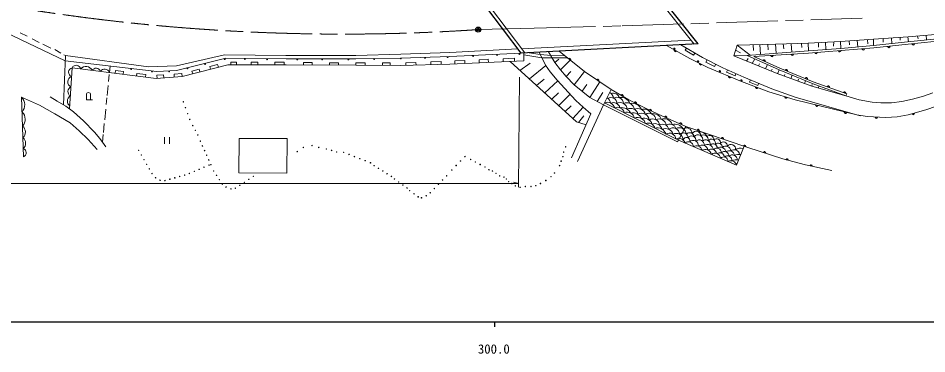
# Model space of a CAD drawing. Units: millimetres, scale not verified. Extents: x 40000 to 680000, y 20000 to 380000.
# Drawn here: x 274694 to 452642, y 198715 to 264420 of the extents above; entities that cross this region are included whole.
import ezdxf
from ezdxf.enums import TextEntityAlignment as Align

# ---------------------------------------------------------------- set-up
doc = ezdxf.new("R2010")
doc.units = ezdxf.units.MM
doc.header["$LTSCALE"] = 1000
doc.header["$PDMODE"] = 32
doc.header["$PDSIZE"] = 500
doc.linetypes.add('CHAIN', pattern=[18.5, 12, -1.5, 3.5, -1.5])
for name, color, linetype, lineweight in [('M-BGD', 7, 'Continuous', 13), ('M-BMK', 2, 'CHAIN', 13), ('M-BMK-SRVR', 3, 'Continuous', 25), ('M-STR-HTXT', 7, 'Continuous', 13), ('M-STR-STR1', 1, 'Continuous', 25), ('M-TTL-BAND', 7, 'Continuous', 25)]:
    doc.layers.add(name, color=color, linetype=linetype, lineweight=lineweight)
doc.styles.add('ＭＳ ゴシック', font='')
doc.styles.get('ＭＳ ゴシック').set_extended_font_data('MS Gothic')

msp = doc.modelspace()

# ---------------------------------------------------------------- linework, layer by layer
at = {"layer": 'M-BGD'}
for p, q in [((400114, 268110), (407065, 259344)), ((366971, 266754), (373895, 257613)), ((272277, 261606), (283904, 256088)), ((275084, 261584), (276472, 260890)), ((277439, 260407), (278827, 259671)), ((373289, 258413), (406432, 260143)), ((429414, 259537), (435723, 259852)), ((435723, 259852), (442190, 260294)), ((435723, 259852), (435804, 258489)), ((437428, 259969), (437489, 259227)), ((439010, 260077), (439126, 258794)), ((441005, 260213), (441064, 259374)), ((442190, 260294), (448972, 260767)), ((442190, 260294), (442218, 259078)), ((444077, 260426), (444092, 259732)), ((445717, 260540), (445773, 259448)), ((447394, 260657), (447415, 260089)), ((456933, 260615), (448885, 259772)), ((448921, 260764), (449024, 259786)), ((448957, 259319), (456963, 260161)), ((448972, 260767), (458152, 261556)), ((450845, 260928), (450948, 260405)), ((452524, 261072), (452594, 260161)), ((279500, 259355), (281077, 258577)), ((281876, 258283), (283075, 257589)), ((359200, 257731), (372563, 258408)), ((401684, 259063), (406262, 256540)), ((404465, 259209), (408712, 256708)), ((405558, 258565), (405311, 258145)), ((405311, 258145), (406957, 257177)), ((414841, 257045), (415472, 259159)), ((416158, 257615), (415182, 258189)), ((415472, 259159), (422979, 259316)), ((415472, 259159), (418034, 257186)), ((429495, 258026), (417445, 257143)), ((418635, 259225), (418698, 258089)), ((420077, 257336), (419949, 259253)), ((421494, 259285), (421564, 258239)), ((422979, 259316), (429414, 259537)), ((422979, 259316), (423119, 257559)), ((424537, 259370), (424606, 258407)), ((426077, 259423), (426184, 257784)), ((428110, 259492), (428194, 258659)), ((429414, 259537), (429495, 258026)), ((429494, 257584), (442241, 258590)), ((435804, 258489), (429495, 258026)), ((431411, 259637), (431432, 258743)), ((432817, 259707), (432863, 258273)), ((434418, 259787), (434397, 258933)), ((442218, 259078), (435804, 258489)), ((448885, 259772), (442218, 259078)), ((442241, 258590), (448957, 259319)), ((283939, 257082), (283598, 247441)), ((283939, 257082), (283654, 257271)), ((283939, 257082), (300227, 254900)), ((305684, 255089), (315085, 257266)), ((305706, 254190), (315390, 256587)), ((315085, 257266), (327119, 257132)), ((315390, 256587), (327188, 256430)), ((327119, 257132), (340841, 257132)), ((327188, 256430), (340815, 256430)), ((340815, 256430), (349616, 256619)), ((340841, 257132), (349642, 257353)), ((349616, 256619), (359221, 256903)), ((349642, 257353), (359200, 257731)), ((359221, 256903), (373193, 257576)), ((364952, 256286), (366746, 256364)), ((364978, 255694), (364952, 256286)), ((366771, 255772), (366746, 256364)), ((369644, 256490), (371877, 256587)), ((369670, 255898), (369644, 256490)), ((371903, 255995), (371877, 256587)), ((373731, 256075), (373707, 257603)), ((373712, 257258), (377260, 256665)), ((374747, 257657), (376941, 257291)), ((377988, 255235), (376702, 257759)), ((376941, 257291), (379066, 257097)), ((377260, 256665), (382226, 256677)), ((378559, 257856), (379821, 255776)), ((379066, 257097), (381730, 257074)), ((379821, 255776), (380585, 256415)), ((380617, 257964), (385606, 253977)), ((406262, 256540), (409763, 254774)), ((407204, 257596), (406957, 257177)), ((408712, 256708), (412687, 254689)), ((409597, 256259), (409381, 255834)), ((414841, 257045), (417445, 257143)), ((423326, 253575), (414841, 257045)), ((417320, 256031), (417630, 256521)), ((417445, 257143), (423754, 254283)), ((418423, 255580), (418929, 256470)), ((418765, 256921), (429494, 257584)), ((423882, 254650), (418765, 256921)), ((283904, 256088), (301873, 253985)), ((284761, 246655), (285261, 254713)), ((285261, 254713), (301706, 252621)), ((292572, 253783), (292702, 255058)), ((300227, 254900), (305684, 255089)), ((306816, 252999), (315775, 255302)), ((312246, 254977), (313755, 255365)), ((312387, 254431), (312246, 254977)), ((313895, 254819), (313755, 255365)), ((315775, 255302), (327171, 255286)), ((316347, 255792), (317483, 255790)), ((316347, 255301), (316347, 255792)), ((317482, 255300), (317483, 255790)), ((320328, 255296), (320329, 255786)), ((320329, 255786), (321661, 255785)), ((321660, 255294), (321661, 255785)), ((324927, 255289), (324928, 255780)), ((324928, 255780), (326792, 255777)), ((326792, 255287), (326792, 255777)), ((327171, 255286), (340798, 255191)), ((330549, 255263), (330552, 255739)), ((330552, 255739), (332278, 255727)), ((332275, 255251), (332278, 255727)), ((335652, 255227), (335656, 255704)), ((335656, 255704), (337438, 255691)), ((337434, 255215), (337438, 255691)), ((340798, 255191), (340800, 255696)), ((340798, 255191), (349630, 255160)), ((340800, 255696), (342667, 255689)), ((342665, 255185), (342667, 255689)), ((346039, 255173), (346041, 255677)), ((346041, 255677), (347555, 255672)), ((347553, 255167), (347555, 255672)), ((349630, 255160), (359220, 255444)), ((350629, 255709), (352591, 255767)), ((350644, 255190), (350629, 255709)), ((352607, 255248), (352591, 255767)), ((355508, 255853), (357527, 255913)), ((355523, 255334), (355508, 255853)), ((357542, 255394), (357527, 255913)), ((359220, 255444), (373731, 256075)), ((360204, 256079), (362166, 256164)), ((360229, 255488), (360204, 256079)), ((362192, 255573), (362166, 256164)), ((371027, 255957), (384060, 244118)), ((372952, 254208), (374933, 255601)), ((374816, 252515), (378059, 255131)), ((378910, 253886), (377988, 255235)), ((379821, 255776), (380893, 254325)), ((380893, 254325), (382805, 256215)), ((409381, 255834), (411081, 254970)), ((409763, 254774), (416356, 251998)), ((411296, 255396), (411081, 254970)), ((412687, 254689), (416819, 252860)), ((419669, 255071), (419873, 255456)), ((421029, 254515), (421411, 255345)), ((430412, 251973), (423882, 254650)), ((292391, 251999), (292533, 253394)), ((293657, 253645), (293722, 254160)), ((293722, 254160), (295349, 253953)), ((295284, 253438), (295349, 253953)), ((297891, 253106), (297957, 253621)), ((297957, 253621), (299682, 253402)), ((299616, 252886), (299682, 253402)), ((301706, 252621), (306816, 252999)), ((301837, 253232), (303154, 253330)), ((301882, 252634), (301837, 253232)), ((301845, 253126), (301853, 253125)), ((301873, 253985), (305706, 254190)), ((303199, 252731), (303154, 253330)), ((305215, 253482), (306772, 253598)), ((305260, 252884), (305215, 253482)), ((306816, 252999), (306772, 253598)), ((308733, 254074), (310148, 254438)), ((308873, 253528), (308733, 254074)), ((310289, 253892), (310148, 254438)), ((380263, 252308), (378910, 253886)), ((380893, 254325), (381987, 253021)), ((381987, 253021), (382917, 253988)), ((381987, 253021), (383564, 251401)), ((383564, 251401), (385606, 253977)), ((385606, 253977), (390855, 250454)), ((413626, 254274), (413432, 253836)), ((413432, 253836), (415076, 253108)), ((415270, 253546), (415076, 253108)), ((416819, 252860), (422308, 250557)), ((422168, 254049), (422355, 254460)), ((430108, 251115), (423326, 253575)), ((423385, 253554), (423716, 254300)), ((423754, 254283), (430378, 251570)), ((424718, 253070), (424853, 253424)), ((426028, 252595), (426287, 253246)), ((292112, 249254), (292314, 251241)), ((376223, 251237), (377730, 252488)), ((377813, 249793), (380378, 252182)), ((383880, 248334), (380263, 252308)), ((383564, 251401), (385246, 250034)), ((385126, 250132), (386058, 251464)), ((386634, 248920), (388602, 251966)), ((416356, 251998), (421719, 250010)), ((418078, 252332), (417901, 251910)), ((417901, 251910), (419517, 251232)), ((419694, 251654), (419517, 251232)), ((427366, 252110), (427518, 252456)), ((428668, 251637), (428889, 252180)), ((430108, 251115), (430204, 251416)), ((436796, 249222), (430108, 251115)), ((430378, 251570), (436796, 249222)), ((436944, 249614), (430412, 251973)), ((431392, 250751), (431531, 251148)), ((288045, 249424), (288045, 248444)), ((288885, 249424), (288885, 248444)), ((379190, 248542), (380485, 249797)), ((380555, 247302), (382786, 249535)), ((385246, 250034), (386634, 248920)), ((388106, 248120), (389196, 249857)), ((390855, 250454), (389305, 247469)), ((390855, 250454), (394304, 248455)), ((421719, 250010), (426861, 248433)), ((422308, 250557), (426882, 248948)), ((436796, 249222), (436944, 249614)), ((436796, 249222), (439368, 248461)), ((449841, 248545), (452008, 249137)), ((452008, 249137), (453833, 249803)), ((275743, 237263), (275358, 248981)), ((275358, 248981), (278870, 247383)), ((278870, 247383), (281857, 245722)), ((280972, 249003), (282346, 248190)), ((282346, 248190), (284056, 247166)), ((289235, 248444), (288045, 248444)), ((291933, 247497), (292071, 248854)), ((385310, 247009), (383880, 248334)), ((389305, 247469), (384200, 236349)), ((386634, 248920), (389305, 247469)), ((389305, 247469), (403816, 240197)), ((403991, 240519), (389515, 247873)), ((394304, 248455), (397395, 246878)), ((426861, 248433), (438932, 245478)), ((426882, 248948), (439592, 245317)), ((439368, 248461), (441912, 247999)), ((441912, 247999), (443658, 247872)), ((443658, 247872), (445740, 247872)), ((445740, 247872), (447738, 248125)), ((447738, 248125), (449841, 248545)), ((281857, 245722), (284864, 243913)), ((284056, 247166), (285542, 246087)), ((285542, 246087), (287519, 244348)), ((291634, 244551), (291844, 246616)), ((381844, 246131), (383008, 247252)), ((383084, 237100), (386857, 245712)), ((383343, 244770), (385310, 247009)), ((386857, 245712), (385310, 247009)), ((397395, 246878), (400003, 245616)), ((400003, 245616), (405470, 243240)), ((448984, 245499), (452475, 246467)), ((452475, 246467), (454557, 247224)), ((284864, 243913), (286651, 242357)), ((287519, 244348), (289664, 242091)), ((291376, 242013), (291558, 243803)), ((384060, 244118), (385896, 243520)), ((384415, 244003), (385448, 245317)), ((438932, 245478), (440972, 245163)), ((440972, 245163), (444631, 244953)), ((444631, 244953), (446839, 245079)), ((446839, 245079), (448984, 245499)), ((286651, 242357), (288376, 240696)), ((289664, 242091), (290660, 240871)), ((405470, 243240), (403816, 240197)), ((405470, 243240), (417581, 239123)), ((288376, 240696), (290142, 238719)), ((290660, 240871), (291837, 239259)), ((291186, 240150), (291342, 241680)), ((303373, 241137), (303373, 239837)), ((304348, 239837), (304348, 241137)), ((317946, 240890), (317908, 234153)), ((317946, 240890), (327351, 240838)), ((327351, 240838), (327313, 234100)), ((415389, 235669), (403991, 240519)), ((416878, 239362), (415389, 235669)), ((417581, 239123), (424458, 236873)), ((424458, 236873), (428853, 235717)), ((428853, 235717), (434068, 234602)), ((317908, 234153), (327313, 234100))]:
    msp.add_line(p, q, dxfattribs=at)
for centre, radius in [((403209, 258425), 138), ((315153, 256419), 86.2), ((319090, 256432), 86.2), ((323440, 256374), 86.2), ((329353, 256328), 86.2), ((334222, 256328), 86.2), ((339372, 256328), 86.2), ((344419, 256412), 86.2), ((349622, 256526), 86.2), ((354380, 256647), 86.2), ((358792, 256778), 86.2), ((363774, 257015), 86.2), ((368464, 257225), 86.2), ((372857, 257420), 86.2), ((296811, 254462), 86.2), ((307831, 254607), 86.2), ((311290, 255463), 86.2), ((407835, 255951), 138), ((300899, 253983), 86.2), ((304274, 253993), 86.2), ((412116, 254020), 138), ((416334, 252236), 138), ((307031, 248042), 50), ((307453, 246891), 50), ((307875, 245740), 50), ((308297, 244589), 50), ((308882, 243396), 50), ((309378, 242467), 50), ((309873, 241538), 50), ((310361, 240344), 50), ((298292, 238546), 50), ((310775, 239427), 50), ((311190, 238509), 50), ((330552, 239111), 50), ((332228, 239490), 50), ((333560, 239116), 50), ((335056, 238818), 50), ((336068, 238521), 50), ((381925, 239236), 51), ((298814, 237638), 50), ((299335, 236731), 50), ((311604, 237592), 50), ((312018, 236674), 50), ((329337, 238317), 50), ((337080, 238224), 50), ((338451, 238148), 50), ((339500, 237742), 50), ((340549, 237336), 50), ((341597, 236930), 50), ((362170, 237333), 50), ((363303, 236763), 50), ((381364, 237316), 51), ((381518, 238199), 51), ((299857, 235823), 50), ((300378, 234915), 50), ((311101, 235244), 50), ((312062, 235652), 50), ((312432, 235757), 50), ((342646, 236524), 50), ((343695, 236119), 50), ((344403, 235554), 50), ((345251, 235024), 50), ((360467, 235578), 50), ((361319, 236456), 50), ((364237, 236269), 50), ((365171, 235774), 50), ((366106, 235280), 50), ((380719, 235577), 51), ((381014, 236432), 51), ((300900, 234008), 50), ((301592, 233182), 50), ((305360, 233167), 50), ((306324, 233435), 50), ((307289, 233703), 50), ((308217, 234019), 50), ((309178, 234427), 50), ((310140, 234836), 50), ((312990, 234512), 50), ((313545, 233654), 50), ((320742, 233445), 50), ((346099, 234494), 50), ((346947, 233964), 50), ((347795, 233434), 50), ((358616, 233560), 50), ((359616, 234701), 50), ((366882, 234736), 51), ((367569, 234512), 51), ((368284, 234049), 51), ((368999, 233544), 51), ((369840, 233306), 51), ((379051, 233404), 51), ((379724, 234119), 51), ((302496, 232706), 50), ((303432, 232630), 50), ((304396, 232899), 50), ((314100, 232797), 50), ((314655, 231940), 50), ((315412, 231346), 50), ((318091, 231713), 50), ((318975, 232290), 50), ((319859, 232868), 50), ((348378, 232924), 50), ((349205, 232347), 50), ((350033, 231770), 50), ((357002, 231897), 50), ((357809, 232729), 50), ((370289, 232927), 51), ((370765, 232423), 51), ((371368, 232058), 51), ((372055, 231595), 51), ((372994, 231315), 51), ((374004, 231469), 51), ((375125, 231469), 51), ((376065, 231638), 51), ((376976, 232058), 51), ((378027, 232647), 51), ((316376, 231006), 50), ((317208, 231135), 50), ((350861, 231192), 50), ((351377, 230639), 50), ((352201, 230044), 50), ((354606, 229651), 50), ((355388, 230234), 50), ((356195, 231065), 50), ((353025, 229449), 50), ((353678, 229264), 50)]:
    msp.add_circle(centre, radius, dxfattribs=at)
at = {"layer": 'M-BGD', "lineweight": 25}
for centre, start, end in [((403428, 258166), 163.81989, 318.45913), ((435582, 258120), 197.19231, 351.83154), ((440174, 258483), 197.19231, 351.83154), ((445194, 258967), 198.87612, 353.51535), ((449963, 259481), 198.70986, 353.3491), ((382643, 256273), 334.04606, 128.68529), ((422326, 257197), 196.2136, 350.85283), ((426263, 257440), 196.2136, 350.85283), ((430942, 257754), 197.19231, 351.83154), ((408342, 255553), 165.90923, 320.54847), ((420735, 255985), 348.74703, 143.38626), ((414029, 253039), 169.84673, 324.48596), ((425101, 254090), 350.39105, 145.03029), ((429045, 252473), 350.39105, 145.03029), ((388168, 252189), 338.81852, 133.45775), ((419332, 250955), 172.34627, 326.9855), ((433339, 250856), 352.82492, 147.46415), ((392930, 249187), 342.58311, 137.22235), ((436507, 249713), 352.82492, 147.46415), ((395548, 247757), 345.64952, 140.28876), ((425062, 249044), 175.62707, 330.2663), ((431089, 247456), 178.92633, 333.56556), ((398503, 246279), 346.85939, 141.49862), ((436738, 246073), 178.92633, 333.56556), ((449981, 245834), 208.16888, 2.80812), ((401489, 244909), 349.18988, 143.82911), ((404411, 243639), 349.18988, 143.82911), ((442749, 245117), 189.39114, 344.03037), ((407854, 242370), 353.90659, 148.54582), ((412587, 240761), 353.90659, 148.54582), ((416930, 239285), 353.90659, 148.54582), ((420851, 237994), 354.5614, 149.20063), ((425260, 236604), 357.93682, 152.57605), ((429959, 235423), 0.61719, 155.25642)]:
    msp.add_arc(centre, 256, start, end, dxfattribs=at)
at = {"layer": 'M-BGD'}
for centre, radius, start, end in [((285479, 253842), 898, 104.08924, 248.8073), ((286054, 254317), 887, 12.01997, 153.47758), ((287953, 253643), 1342, 25.26338, 140.23416), ((289926, 253691), 922, 20.21547, 145.28207), ((285503, 251959), 1102, 108.40252, 244.49402), ((291621, 253418), 1019, 20.99602, 144.50152), ((285449, 250047), 1010, 114.63799, 238.25855), ((285496, 248174), 1168, 119.70103, 233.1955), ((288465, 249424), 420, 0, 180), ((389896, 248621), 1386, 6.63524, 62.28548), ((391244, 248520), 1204, 16.68078, 110.35578), ((273848, 247462), 2142, 318.59343, 45.16233), ((390020, 246366), 1590, 17.618, 108.51923), ((389198, 247535), 1541, 9.70712, 57.90344), ((390773, 247712), 1180, 358.57504, 120.57209), ((391225, 246524), 1368, 15.7921, 111.79195), ((391922, 247660), 1296, 2.78034, 120.09578), ((392564, 246467), 1416, 5.05719, 118.08463), ((392743, 246988), 1909, 22.75393, 100.42563), ((393864, 246352), 1517, 8.62911, 115.26069), ((394911, 245774), 1995, 23.46703, 101.79375), ((274148, 244620), 1934, 316.26056, 47.4952), ((392097, 245679), 1296, 10.45166, 115.68557), ((392876, 244950), 1975, 26.29957, 99.7492), ((393909, 244444), 1565, 16.0387, 110.09853), ((394657, 245336), 1429, 10.89624, 118.56216), ((395095, 244042), 1839, 23.5117, 104.11277), ((396041, 245151), 1581, 16.29305, 115.39091), ((396799, 244325), 1479, 5.93368, 119.96494), ((397189, 244908), 1719, 28.29759, 105.0919), ((398265, 244464), 1333, 3.64151, 122.01024), ((399017, 244006), 1746, 21.02912, 100.35482), ((395986, 243328), 1651, 15.83865, 110.29858), ((397243, 243207), 1635, 16.34177, 106.39584), ((398088, 242560), 1322, 13.3016, 112.83563), ((398992, 243399), 1298, 2.86005, 123.78137), ((400223, 243315), 1384, 5.43192, 116.93726), ((401238, 243165), 1581, 16.37142, 111.93391), ((274631, 242111), 1487, 311.71142, 52.04434), ((399381, 242335), 1449, 14.06568, 113.15179), ((399870, 241107), 1826, 20.37968, 105.75755), ((400931, 242480), 1175, 9.4769, 123.12905), ((401423, 241241), 1580, 16.5443, 113.77075), ((402326, 242490), 1200, 15.5472, 127.2041), ((402901, 241591), 1352, 4.40669, 126.8337), ((403270, 241776), 1905, 30.67113, 105.67249), ((404140, 241545), 1428, 7.44319, 117.45612), ((405559, 241844), 1114, 0.21858, 125.75685), ((407470, 241335), 948, 3.12571, 147.206), ((408198, 240682), 1488, 24.42541, 99.41454), ((274813, 239921), 1348, 310.53644, 53.21932), ((402219, 240650), 1265, 5.91919, 120.21804), ((403597, 240571), 1299, 1.18618, 120.47841), ((404061, 239711), 1218, 12.97638, 118.61941), ((404919, 241078), 911, 355.2101, 137.37963), ((405544, 240380), 684, 344.68358, 161.40101), ((405914, 239258), 985, 1.39453, 132.50268), ((406186, 241112), 883, 6.33981, 135.59923), ((406549, 240490), 885, 350.01501, 144.61745), ((406901, 239473), 1008, 353.90002, 133.84122), ((407823, 240659), 938, 340.44464, 144.0764), ((408069, 239631), 958, 353.46465, 132.60066), ((408875, 240588), 981, 351.22797, 121.33292), ((409337, 239653), 936, 357.83223, 132.24778), ((410082, 240608), 868, 358.31429, 127.54177), ((410469, 239959), 788, 339.96365, 142.47827), ((411485, 240097), 722, 342.32343, 137.79086), ((275379, 238068), 884, 294.27987, 69.47588), ((407487, 238286), 1157, 13.31188, 120.58533), ((408601, 238448), 1153, 8.32197, 127.25602), ((409239, 237448), 1271, 14.32324, 119.57397), ((409661, 238528), 1182, 7.21752, 122.78904), ((410350, 237556), 1221, 17.83798, 119.85575), ((410790, 238997), 808, 0.24758, 129.92178), ((411504, 238160), 846, 350.18784, 142.3792), ((411806, 239200), 772, 353.26995, 140.66112), ((412201, 238022), 1150, 12.05822, 121.57421), ((412806, 239452), 763, 352.33539, 146.06476), ((413266, 238414), 982, 2.08546, 134.94335), ((413965, 237480), 1011, 3.64595, 129.29737), ((414279, 238768), 923, 352.29685, 140.87815), ((414906, 237642), 1043, 6.51755, 129.19956), ((416076, 237644), 1334, 63.68654, 131.44357), ((411142, 236910), 1085, 5.66222, 128.23499), ((412022, 237033), 1032, 11.26408, 119.65355), ((412832, 236367), 891, 0.71731, 133.1799), ((413006, 237440), 881, 358.42822, 139.23716), ((413612, 236617), 846, 351.48527, 133.03526), ((414527, 236655), 995, 3.13969, 130.06808), ((415289, 235101), 1625, 72.26168, 121.16032), ((415783, 236197), 1571, 74.18326, 121.01186), ((414259, 235326), 1181, 16.91295, 116.98425)]:
    msp.add_arc(centre, radius, start, end, dxfattribs=at)
at = {"layer": 'M-BMK'}
for p, q in [((392965, 262910), (439988, 264420)), ((364796, 262184), (375742, 262468)), ((375742, 262468), (392965, 262910))]:
    msp.add_line(p, q, dxfattribs=at)
msp.add_arc((338339, 657420), 396120, 259.35662, 273.82963, dxfattribs=at)
at = {"layer": 'M-BMK-SRVR'}
msp.add_circle((364796, 262184), 500, dxfattribs=at)
msp.add_point((364796, 262184), dxfattribs=at)
at = {"layer": 'M-STR-HTXT'}
for p, q in [((372889, 252857), (372709, 231343)), ((81540, 232080), (372715, 232080)), ((372715, 232080), (371709, 232302))]:
    msp.add_line(p, q, dxfattribs=at)
at = {"layer": 'M-STR-STR1'}
for p, q in [((407856, 259386), (400911, 268143)), ((373193, 257576), (366263, 266726)), ((407856, 259386), (373193, 257576))]:
    msp.add_line(p, q, dxfattribs=at)
at = {"layer": 'M-TTL-BAND'}
for p, q in [((40000, 205000), (579000, 205000)), ((368000, 205000), (368000, 204000))]:
    msp.add_line(p, q, dxfattribs=at)

# ---------------------------------------------------------------- texts
at = {"layer": 'M-TTL-BAND', "style": 'ＭＳ ゴシック'}
msp.add_text('300.0', height=1833, dxfattribs=at).set_placement((367844, 198195), align=Align.BOTTOM_CENTER)

doc.saveas('drawing.dxf')
